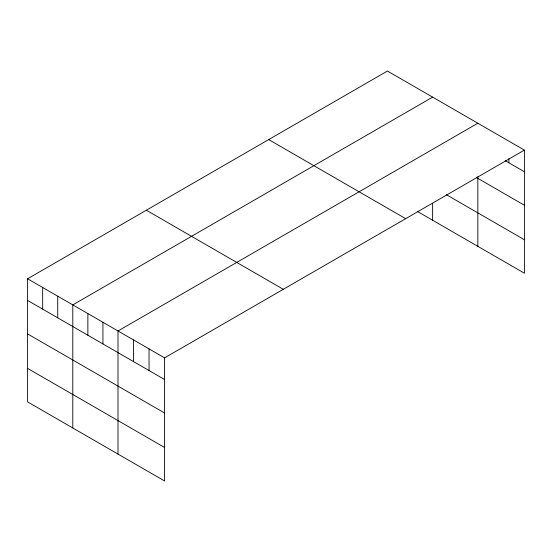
<?xml version="1.0" encoding="UTF-8"?>
<svg xmlns="http://www.w3.org/2000/svg" width="552" height="552" viewBox="0 0 552 552"><rect width="100%" height="100%" fill="white"/><g stroke="black" fill="none" stroke-linecap="round" stroke-linejoin="round"><path stroke-width="0.83" d="M27.6 278.781L164.572 357.862L164.572 480.964L27.6 401.884L27.6 278.781L387.428 71.035L524.4 150.116L524.4 273.219L417.56 211.54M432.63 97.131L72.802 304.876L72.802 427.986M477.832 123.227L118.004 330.972L118.004 454.082M164.572 357.862L524.4 150.116M505.183 160.673L524.4 171.769M476.397 177.53L524.4 205.247M446.264 194.628L524.4 239.74M268.686 139.587L405.658 218.668M146.342 210.222L283.314 289.303M27.6 300.433L164.572 379.514M27.6 333.912L164.572 412.993M27.6 368.405L164.572 447.486M508.875 158.645L508.875 162.805M477.832 176.688L477.832 246.337M432.63 203.502L432.63 220.241M149.047 348.898L149.047 370.551M133.522 339.935L133.522 361.588M102.934 322.271L102.934 343.93M87.865 313.57L87.865 335.23M57.732 296.176L57.732 317.835M42.67 287.475L42.67 309.134"/></g></svg>
